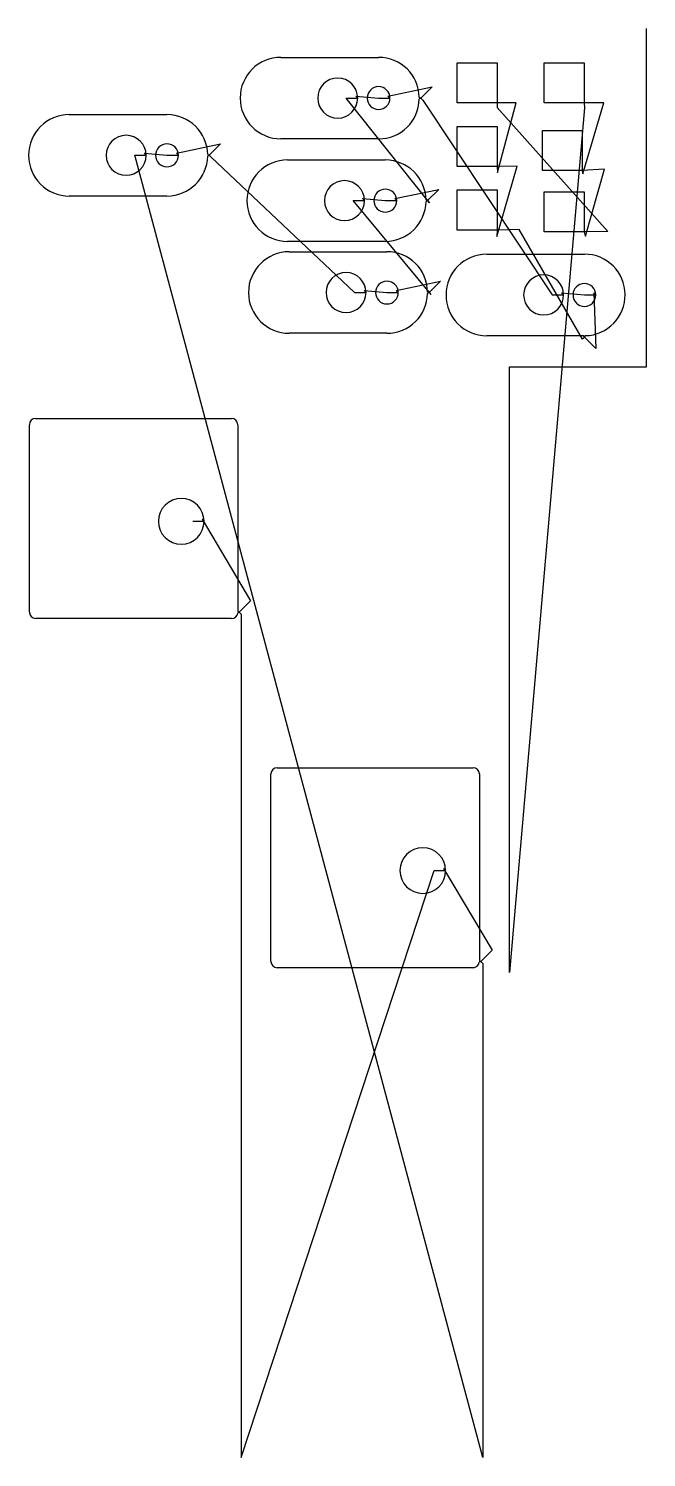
# Model space of a CAD drawing. Header units: metres. Extents: x 7 to 1088, y 0 to 2500.
import ezdxf

# ---------------------------------------------------------------- set-up
doc = ezdxf.new("R2010")
doc.units = ezdxf.units.M

msp = doc.modelspace()

# ---------------------------------------------------------------- linework, layer by layer
at = {"layer": 'TOOL_0'}
for p, q in [((1088.397, 2499.003), (1088.397, 2500.003)), ((1088.397, 1908.392), (1088.397, 2499.003)), ((448.431, 2449.672), (619.431, 2449.672)), ((757.005, 2370.273), (757.005, 2440.273)), ((757.005, 2440.273), (827.005, 2440.273)), ((827.005, 2440.273), (827.005, 2370.273)), ((909.627, 2370.273), (909.627, 2440.273)), ((909.627, 2440.273), (979.627, 2440.273)), ((979.627, 2440.273), (979.627, 2370.273)), ((708.648, 2195.389), (562.933, 2378.372)), ((562.933, 2378.372), (582.933, 2378.372)), ((582.933, 2378.372), (579.397, 2381.908)), ((579.397, 2381.908), (619.432, 2378.372)), ((619.432, 2378.372), (639.432, 2378.372)), ((635.896, 2381.908), (713.115, 2398.171)), ((639.432, 2378.372), (635.896, 2381.908)), ((690.715, 2379.872), (693.315, 2378.372)), ((693.316, 2378.372), (690.716, 2376.872)), ((693.315, 2378.372), (696.851, 2374.836)), ((713.115, 2398.171), (693.316, 2378.372)), ((696.851, 2374.836), (923.335, 2033.985)), ((827.005, 2370.273), (757.005, 2370.273)), ((860.057, 2369.871), (827.005, 2370.273)), ((827.005, 2370.273), (827.251, 2361.644)), ((827.251, 2361.644), (1020.707, 2144.67)), ((827.792, 2248.124), (860.057, 2369.871)), ((980.052, 2361.211), (848.926, 848.722)), ((979.627, 2370.273), (909.627, 2370.273)), ((977.031, 2245.597), (1013.721, 2369.871)), ((1013.721, 2369.871), (979.627, 2370.273)), ((979.627, 2370.273), (980.052, 2361.211)), ((77.973, 2349.562), (248.973, 2349.562)), ((757.005, 2258.922), (757.005, 2328.922)), ((757.005, 2328.922), (827.005, 2328.922)), ((827.005, 2328.922), (827.005, 2258.922)), ((619.431, 2307.072), (448.431, 2307.072)), ((906.159, 2251.962), (906.159, 2321.962)), ((906.159, 2321.962), (976.159, 2321.962)), ((976.159, 2321.962), (976.159, 2251.962)), ((801.955, 0.002), (192.475, 2278.262)), ((192.475, 2278.262), (212.475, 2278.262)), ((212.475, 2278.262), (208.939, 2281.798)), ((208.939, 2281.798), (248.974, 2278.262)), ((248.974, 2278.262), (268.974, 2278.262)), ((265.438, 2281.798), (342.657, 2298.061)), ((268.974, 2278.262), (265.438, 2281.798)), ((320.257, 2279.762), (322.857, 2278.262)), ((322.858, 2278.262), (320.258, 2276.762)), ((322.857, 2278.262), (326.393, 2274.726)), ((342.657, 2298.061), (322.858, 2278.262)), ((326.393, 2274.726), (577.505, 2038.16)), ((460.228, 2270.225), (631.228, 2270.225)), ((827.005, 2258.922), (757.005, 2258.922)), ((826.766, 2136.435), (862.168, 2259.447)), ((862.168, 2259.447), (827.005, 2258.922)), ((827.005, 2258.922), (827.792, 2248.124)), ((976.159, 2251.962), (906.159, 2251.962)), ((1015.017, 2253.824), (976.159, 2251.962)), ((976.159, 2251.962), (977.031, 2245.597)), ((981.713, 2136.95), (1015.017, 2253.824)), ((248.973, 2206.962), (77.973, 2206.962)), ((594.729, 2198.925), (591.193, 2202.461)), ((591.193, 2202.461), (631.229, 2198.925)), ((647.693, 2202.461), (724.912, 2218.724)), ((651.229, 2198.925), (647.693, 2202.461)), ((702.512, 2200.425), (705.112, 2198.925)), ((724.912, 2218.724), (705.113, 2198.925)), ((757.005, 2147.57), (757.005, 2217.57)), ((757.005, 2217.57), (827.005, 2217.57)), ((827.005, 2217.57), (827.005, 2147.57)), ((909.629, 2144.091), (909.629, 2214.091)), ((909.629, 2214.091), (979.629, 2214.091)), ((979.629, 2214.091), (979.629, 2144.091)), ((711.424, 2034.626), (574.729, 2198.925)), ((574.729, 2198.925), (594.729, 2198.925)), ((631.229, 2198.925), (651.229, 2198.925)), ((705.113, 2198.925), (702.513, 2197.425)), ((705.112, 2198.925), (708.648, 2195.389)), ((631.228, 2127.625), (460.228, 2127.625)), ((827.005, 2147.57), (757.005, 2147.57)), ((827.005, 2147.57), (826.766, 2136.435)), ((865.76, 2148.272), (827.005, 2147.57)), ((976.311, 1956.557), (865.76, 2148.272)), ((979.629, 2144.091), (909.629, 2144.091)), ((1020.707, 2144.67), (979.629, 2144.091)), ((979.629, 2144.091), (981.713, 2136.95)), ((463.004, 2109.462), (634.004, 2109.462)), ((808.833, 2105.285), (979.833, 2105.285)), ((650.469, 2041.697), (727.688, 2057.961)), ((727.688, 2057.961), (707.889, 2038.162)), ((577.505, 2038.16), (597.505, 2038.16)), ((597.505, 2038.16), (593.969, 2041.696)), ((593.969, 2041.696), (634.005, 2038.161)), ((634.005, 2038.161), (654.005, 2038.161)), ((654.005, 2038.161), (650.469, 2041.697)), ((705.288, 2039.662), (707.888, 2038.162)), ((707.889, 2038.162), (705.289, 2036.662)), ((707.888, 2038.162), (711.424, 2034.626)), ((923.335, 2033.985), (943.335, 2033.985)), ((943.335, 2033.985), (939.799, 2037.521)), ((939.799, 2037.521), (979.834, 2033.985)), ((979.834, 2033.985), (999.834, 2033.985)), ((999.834, 2033.985), (996.298, 2037.521)), ((996.298, 2037.521), (999.646, 1940.294)), ((634.004, 1966.862), (463.004, 1966.862)), ((978.333, 1962.685), (808.833, 1962.685)), ((979.847, 1960.093), (976.311, 1956.557)), ((979.847, 1960.093), (978.333, 1962.685)), ((981.333, 1962.701), (979.847, 1960.093)), ((999.646, 1940.294), (979.847, 1960.093)), ((848.926, 848.722), (848.926, 1908.392)), ((848.926, 1908.392), (1088.397, 1908.392)), ((8.033, 1478.862), (8.033, 1806.862)), ((19.033, 1817.862), (362.033, 1817.862)), ((373.033, 1806.862), (373.033, 1480.364)), ((294.034, 1637.861), (314.034, 1637.861)), ((314.034, 1637.861), (310.498, 1641.397)), ((310.498, 1641.397), (395.38, 1498.574)), ((375.581, 1478.775), (372.931, 1477.365)), ((373.033, 1480.364), (375.58, 1478.776)), ((375.58, 1478.776), (379.116, 1475.24)), ((395.38, 1498.574), (375.581, 1478.775)), ((379.116, 1475.24), (379.116, 0)), ((362.033, 1467.862), (19.033, 1467.862)), ((441.872, 1206.823), (784.872, 1206.823)), ((430.872, 867.823), (430.872, 1195.823)), ((795.872, 1195.823), (795.872, 869.325)), ((379.116, 0), (716.873, 1026.821)), ((716.873, 1026.821), (736.873, 1026.821)), ((736.873, 1026.821), (733.337, 1030.357)), ((733.337, 1030.357), (818.219, 887.535)), ((818.219, 887.535), (798.42, 867.736)), ((784.872, 856.823), (441.872, 856.823)), ((798.42, 867.736), (795.77, 866.326)), ((795.872, 869.325), (798.419, 867.737)), ((798.419, 867.737), (801.955, 864.201)), ((801.955, 864.201), (801.955, 0.002))]:
    msp.add_line(p, q, dxfattribs=at)
for centre, radius, start, end in [((448.431, 2378.372), 71.3, 90, 270), ((619.431, 2378.372), 71.3, 1.205474, 90), ((547.933, 2378.372), 35, 0, 180), ((547.933, 2378.372), 35, 180, 0), ((619.432, 2378.372), 20, 0, 180), ((619.432, 2378.372), 20, 180, 0), ((619.432, 2378.372), 71.3, 269.999196, 358.794526), ((77.973, 2278.262), 71.3, 90, 270), ((248.973, 2278.262), 71.3, 1.205474, 90), ((177.475, 2278.262), 35, 0, 180), ((177.475, 2278.262), 35, 180, 0), ((248.974, 2278.262), 20, 0, 180), ((248.974, 2278.262), 20, 180, 0), ((248.974, 2278.262), 71.3, 269.999196, 358.794526), ((460.228, 2198.925), 71.3, 90, 270), ((631.228, 2198.925), 71.3, 1.205474, 90), ((559.729, 2198.925), 35, 0, 180), ((631.229, 2198.925), 20, 0, 180), ((559.729, 2198.925), 35, 180, 0), ((631.229, 2198.925), 20, 180, 0), ((631.229, 2198.925), 71.3, 269.999196, 358.794526), ((463.004, 2038.162), 71.3, 90, 270), ((634.004, 2038.162), 71.3, 1.205474, 90), ((808.833, 2033.985), 71.3, 90, 270), ((979.833, 2033.985), 71.3, 271.205474, 90), ((562.505, 2038.16), 35, 0, 180), ((634.005, 2038.161), 20, 0, 180), ((908.335, 2033.985), 35, 0, 180), ((979.834, 2033.985), 20, 0, 180), ((562.505, 2038.16), 35, 180, 0), ((634.005, 2038.161), 20, 180, 0), ((634.005, 2038.162), 71.3, 269.999196, 358.794526), ((908.335, 2033.985), 35, 180, 0), ((979.834, 2033.985), 20, 180, 0), ((19.033, 1806.862), 11, 90, 180), ((362.033, 1806.862), 11, 0, 90), ((274.034, 1637.861), 40, 0, 180), ((274.034, 1637.861), 40, 180, 0), ((19.033, 1478.862), 11, 180, 270), ((362.033, 1478.862), 11, 270, 352.178534), ((441.872, 1195.823), 11, 90, 180), ((784.872, 1195.823), 11, 0, 90), ((696.873, 1026.821), 40, 0, 180), ((696.873, 1026.821), 40, 180, 0), ((441.872, 867.823), 11, 180, 270), ((784.872, 867.823), 11, 270, 352.178534)]:
    msp.add_arc(centre, radius, start, end, dxfattribs=at)

doc.saveas('drawing.dxf')
